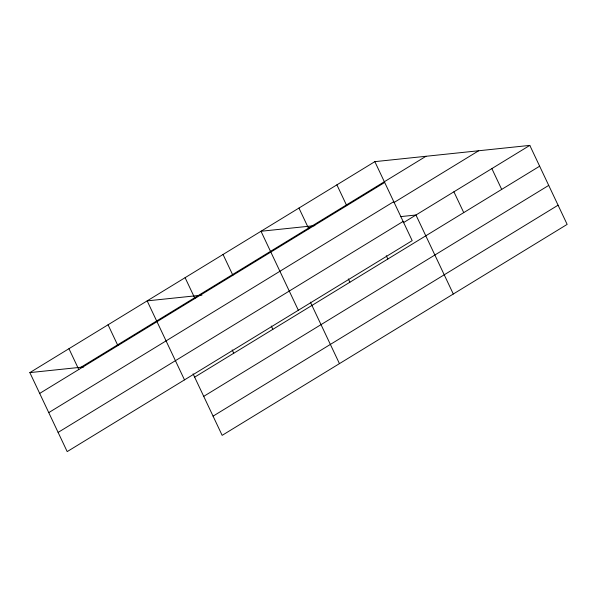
<?xml version="1.0" encoding="UTF-8"?>
<svg xmlns="http://www.w3.org/2000/svg" width="597" height="597" viewBox="0 0 597 597"><rect width="100%" height="100%" fill="white"/><g stroke="black" fill="none" stroke-linecap="round" stroke-linejoin="round"><path stroke-width="0.9" d="M374.849 161.645L412.191 240.643L67.192 451.608L29.85 372.61L374.849 161.645L529.808 145.392L567.15 224.39L222.151 435.355L193.07 373.826M80.983 367.245L425.989 156.28M39.686 393.416L384.684 182.451M48.76 412.617L393.759 201.659M394.072 202.487L478.675 150.757M58.118 432.407L403.117 221.442M403.311 222.741L529.808 145.392M194.644 377.155L539.643 166.197M203.719 396.363L548.718 185.398M213.069 416.146L558.076 205.189M314.858 225.614L261.001 231.263L298.343 310.261M400.438 216.636L415.96 215.01L453.302 294.008M201.92 295.134L147.153 300.881L184.495 379.879M29.85 372.61L83.714 366.961M491.861 168.6L501.689 189.398M453.907 191.801L463.742 212.607M386.266 255.688L387.841 259.016M336.902 184.854L346.73 205.659M348.32 278.896L349.894 282.224M298.948 208.062L308.783 228.86M310.365 302.104L339.447 363.625M271.269 326.007L272.844 329.335M223.047 254.471L232.882 275.277M232.166 349.917L233.74 353.245M185.1 277.68L194.935 298.478M108.05 324.79L117.885 345.596M68.954 348.7L78.782 369.506"/></g></svg>
